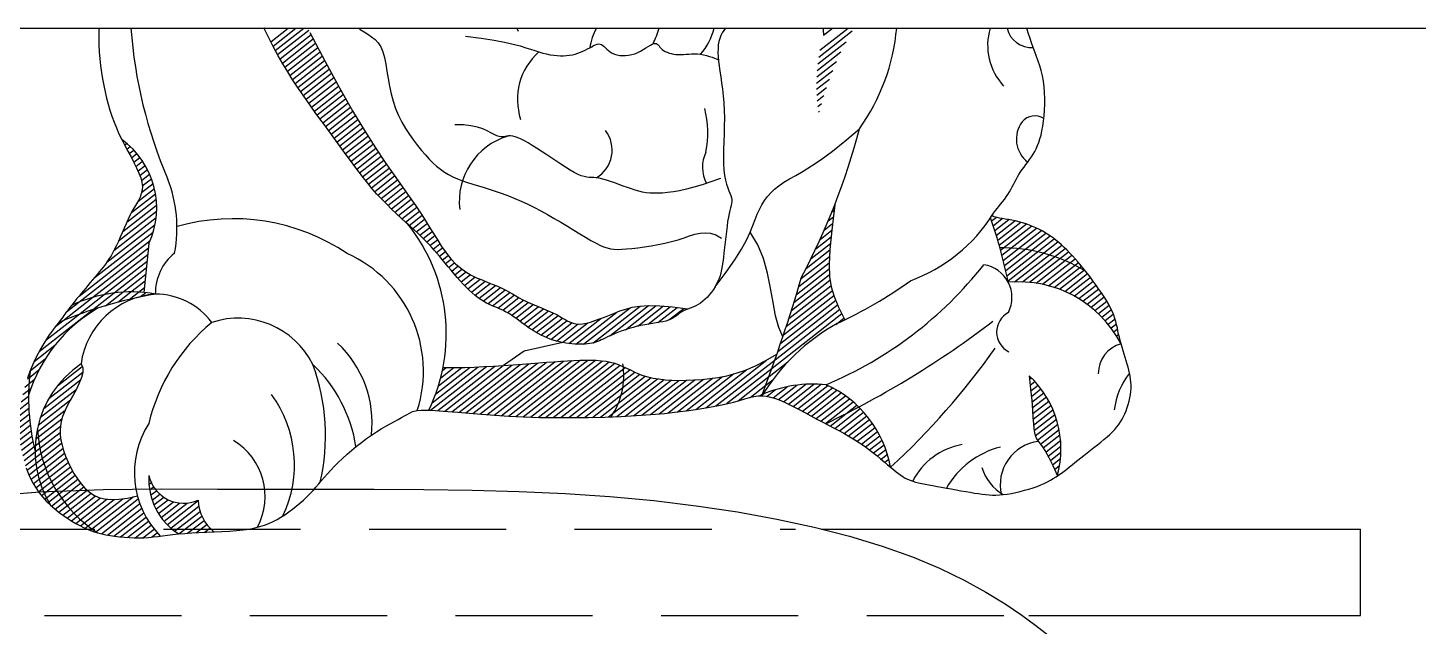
# Model space of a CAD drawing. Extents: x 946 to 4571, y 759 to 3360.
# Drawn here: x 1891.1 to 2213.2, y 1828.7 to 1967.3 of the extents above; entities that cross this region are included whole.
import ezdxf

# ---------------------------------------------------------------- set-up
doc = ezdxf.new("R2010")
doc.units = 0
doc.header["$LTSCALE"] = 2.5
doc.header["$MEASUREMENT"] = 0
doc.linetypes.add('DASHED', pattern=[19.05, 12.7, -6.35])
doc.layers.get('0').update_dxf_attribs({"linetype": 'CONTINUOUS'})
for name, color, linetype in [('3', 3, 'CONTINUOUS'), ('4', 4, 'CONTINUOUS'), ('7', 7, 'CONTINUOUS'), ('BH', 3, 'CONTINUOUS')]:
    doc.layers.add(name, color=color, linetype=linetype)
pattern_1 = [(38, (-90.2546, -34.8347), (-0.6826454, 0.8737463), [])]

# ---------------------------------------------------------------- blocks, each defined once
blk = doc.blocks.new('010')
at = {"layer": 'BH'}
h = blk.add_hatch(dxfattribs=at)
h.set_pattern_fill('ANSI31', color=256, scale=8.8704, angle=-7, style=0)
h.set_pattern_definition(pattern_1)
h.paths.add_polyline_path([(-280.68, 66.14, 0.359439), (-286.95, 90.2), (-286.26, 88.85), (-285.53, 87.5), (-284.81, 86.18), (-284.13, 84.88), (-283.5, 83.63), (-282.96, 82.44), (-282.54, 81.32), (-282.28, 80.29), (-282.18, 79.35), (-282.23, 78.48), (-282.42, 77.67), (-282.72, 76.89), (-283.1, 76.12), (-283.54, 75.35), (-284.02, 74.54), (-284.51, 73.67), (-285, 72.74), (-285.48, 71.74), (-285.94, 70.72), (-286.4, 69.67), (-286.86, 68.62), (-287.3, 67.6), (-287.74, 66.61), (-288.17, 65.68), (-288.6, 64.83), (-289.02, 64.04), (-289.44, 63.31), (-289.87, 62.63), (-290.3, 61.98), (-290.74, 61.36), (-291.2, 60.75), (-291.67, 60.15), (-292.16, 59.54), (-292.67, 58.93), (-293.19, 58.31), (-293.71, 57.69), (-294.24, 57.06), (-294.78, 56.44), (-295.3, 55.82), (-295.83, 55.19), (-296.34, 54.58), (-296.84, 53.97), (-297.33, 53.38), (-297.79, 52.81), (-298.22, 52.26), (-298.62, 51.75, -0.138248), (-281.8, 54.76)])
h = blk.add_hatch(dxfattribs=at)
h.set_pattern_fill('ANSI31', color=256, scale=8.8704, angle=-7, style=0)
h.set_pattern_definition(pattern_1)
h.paths.add_polyline_path([(-138.55, 31.18, -0.000914), (-138.45, 31.23, -0.127417), (-121.21, 47.59, 0.004537), (-119.45, 48.44), (-120.9, 51.42), (-121.96, 53.89), (-122.66, 56.13), (-123.04, 58.48), (-123.11, 61.24), (-122.9, 64.73), (-122.45, 69.25), (-121.78, 75.12, -0.029228), (-129.49, 58.3, -0.01935)])
h = blk.add_hatch(dxfattribs=at)
h.set_pattern_fill('ANSI31', color=256, scale=8.8704, angle=-7, style=0)
h.set_pattern_definition(pattern_1)
h.paths.add_polyline_path([(-75.95, 70.1), (-76.71, 70.41), (-77.49, 70.69), (-78.29, 70.94), (-79.12, 71.16), (-79.95, 71.35), (-80.77, 71.52), (-81.56, 71.67), (-82.31, 71.8), (-83, 71.91), (-83.62, 72.02), (-84.14, 72.12), (-84.55, 72.21), (-84.86, 72.31), (-85.17, 72.48), (-85.22, 72.81, -0.00578), (-85.7, 72.07, -0.01573), (-83.52, 65.11, -0.142171), (-63.69, 59.7), (-64.03, 60.13), (-64.71, 60.96), (-65.39, 61.77), (-66.06, 62.54), (-66.73, 63.28), (-67.38, 63.97), (-68.02, 64.63), (-68.65, 65.24), (-69.27, 65.81), (-69.9, 66.35), (-70.52, 66.85), (-71.15, 67.33), (-71.78, 67.79), (-72.44, 68.22), (-73.1, 68.64), (-73.78, 69.04), (-74.49, 69.42), (-75.21, 69.77)])
h.paths.add_polyline_path([(-83.52, 65.11, -0.017688), (-81.59, 57.14, -0.304851), (-55.46, 42.87), (-55.67, 43.65), (-55.86, 44.41), (-56.03, 45.15), (-56.18, 45.88), (-56.33, 46.59), (-56.49, 47.31), (-56.67, 48.04), (-56.89, 48.78), (-57.16, 49.54), (-57.49, 50.34), (-57.88, 51.16), (-58.34, 52.02), (-58.86, 52.91), (-59.42, 53.81), (-60.02, 54.73), (-60.66, 55.65), (-61.31, 56.57), (-61.98, 57.48), (-62.66, 58.38), (-63.34, 59.27), (-63.69, 59.7, 0.142171)])
h = blk.add_hatch(dxfattribs=at)
h.set_pattern_fill('ANSI31', color=256, scale=8.8704, angle=-7, style=0)
h.set_pattern_definition(pattern_1)
h.paths.add_polyline_path([(-283.62, 53.54, -0.061131), (-279.17, 54.39, 0.159793), (-298.62, 51.75), (-298.99, 51.28), (-299.32, 50.85), (-299.61, 50.46), (-299.87, 50.12), (-300.11, 49.78), (-300.36, 49.45), (-300.62, 49.1), (-300.9, 48.72), (-301.23, 48.28), (-301.62, 47.78, -0.048636)])
h.paths.add_polyline_path([(-292.39, 51.22, 0.025303), (-301.62, 47.78), (-302.07, 47.2), (-302.58, 46.53), (-303.14, 45.78), (-303.74, 44.94), (-304.37, 44), (-305.02, 42.97), (-305.68, 41.85), (-306.34, 40.63), (-306.99, 39.32), (-307.61, 37.92), (-308.21, 36.46, 0.026563), (-308.55, 31, -0.189042)])
h = blk.add_hatch(dxfattribs=at)
h.set_pattern_fill('ANSI31', color=256, scale=8.8704, angle=-7, style=0)
h.set_pattern_definition(pattern_1)
h.paths.add_polyline_path([(-178.85, 25.84), (-175.07, 25.93), (-173.62, 25.99, 0.1851), (-170.79, 37.62), (-170.91, 37.68), (-171.81, 38.06), (-172.74, 38.39), (-173.72, 38.65), (-174.77, 38.85), (-175.87, 38.99), (-177.03, 39.09), (-178.25, 39.13), (-179.53, 39.14), (-180.87, 39.11), (-182.27, 39.05), (-183.73, 38.97), (-185.26, 38.86), (-186.86, 38.74), (-188.55, 38.61), (-190.33, 38.46), (-192.22, 38.31), (-194.21, 38.16), (-196.31, 38.01), (-198.53, 37.87), (-200.82, 37.74), (-203.11, 37.62), (-205.34, 37.52), (-207.46, 37.45), (-209.41, 37.4), (-211.12, 37.38), (-212.54, 37.39, -0.064331), (-215.84, 27.54), (-215.15, 27.52), (-213.44, 27.41), (-211.41, 27.24), (-209.09, 27.04), (-206.49, 26.81), (-203.63, 26.57), (-200.56, 26.35), (-197.27, 26.14), (-193.81, 25.98), (-190.18, 25.86), (-186.45, 25.8), (-182.66, 25.8)])
h.paths.add_polyline_path([(-161.07, 34.59), (-162.51, 34.75), (-163.86, 34.97), (-165.1, 35.25), (-166.23, 35.59), (-167.26, 35.98), (-168.23, 36.4), (-169.14, 36.84), (-170.03, 37.27), (-170.79, 37.62, -0.1851), (-173.62, 25.99), (-171.37, 26.08), (-167.81, 26.27), (-164.42, 26.51), (-161.25, 26.79), (-158.3, 27.11), (-155.57, 27.46), (-153.07, 27.84), (-150.8, 28.23), (-148.74, 28.63), (-146.9, 29.03), (-145.28, 29.42), (-143.88, 29.8), (-142.65, 30.15), (-141.56, 30.44), (-140.56, 30.67), (-139.61, 30.82), (-138.68, 30.86, 0.006958), (-135.17, 40.53), (-137.72, 39.01), (-140.14, 37.78), (-142.45, 36.81), (-144.65, 36.07), (-146.76, 35.52), (-148.78, 35.12), (-150.73, 34.84), (-152.62, 34.66), (-154.45, 34.53), (-156.21, 34.46), (-157.91, 34.44), (-159.53, 34.49)])
h = blk.add_hatch(dxfattribs=at)
h.set_pattern_fill('ANSI31', color=256, scale=8.8704, angle=-7, style=0)
h.set_pattern_definition(pattern_1)
h.paths.add_polyline_path([(-310.58, 21.05), (-310.4, 19.61), (-310.16, 18.21), (-309.85, 16.84), (-309.49, 15.51), (-309.07, 14.21), (-308.6, 12.96), (-308.06, 11.74), (-307.46, 10.57), (-306.79, 9.45), (-306.05, 8.38), (-305.25, 7.37), (-304.38, 6.4), (-303.45, 5.5, -0.137992), (-307.04, 18.12, -0.09003), (-308.21, 36.46), (-308.76, 34.94), (-309.27, 33.38), (-309.71, 31.8), (-310.08, 30.21), (-310.38, 28.62), (-310.58, 27.06), (-310.7, 25.52), (-310.74, 24), (-310.7, 22.51)])
h = blk.add_hatch(dxfattribs=at)
h.set_pattern_fill('ANSI31', color=256, scale=8.8704, angle=-7, style=0)
h.set_pattern_definition(pattern_1)
h.paths.add_polyline_path([(-291.59, -1.12), (-290.64, -1.32), (-289.64, -1.5), (-288.58, -1.66), (-287.48, -1.8), (-286.35, -1.91), (-285.2, -1.99), (-284.06, -2.03), (-282.92, -2.04), (-281.81, -2.01), (-280.73, -1.94), (-279.66, -1.84), (-278.58, -1.71), (-278.03, -1.64, -0.129477), (-283.32, 7.71), (-285.64, 7.18), (-287.65, 6.89), (-289.4, 6.83), (-290.93, 6.98), (-292.26, 7.33), (-293.44, 7.87), (-294.5, 8.59), (-295.47, 9.47), (-296.38, 10.49), (-297.24, 11.64), (-298.03, 12.88), (-298.75, 14.18), (-299.4, 15.52), (-299.96, 16.86), (-300.42, 18.17), (-300.79, 19.43), (-301.06, 20.61), (-301.21, 21.73), (-301.25, 22.81), (-301.17, 23.87), (-300.98, 24.94), (-300.66, 26.03), (-300.22, 27.17), (-299.65, 28.39), (-298.95, 29.68), (-298.2, 31.03), (-297.46, 32.41), (-296.79, 33.76), (-296.28, 35.06), (-296, 36.26), (-296, 37.34), (-296.38, 38.25, 0.193328), (-306.49, 23.29, 0.243306), (-292.48, -0.89)])
h.paths.add_polyline_path([(-300.48, 3.13), (-299.48, 2.46), (-298.51, 1.85), (-297.57, 1.3), (-296.67, 0.81), (-295.82, 0.38), (-294.99, 0), (-294.16, -0.33), (-293.33, -0.63), (-292.48, -0.89, -0.243306), (-306.49, 23.29, 0.193328), (-303.45, 5.5), (-302.48, 4.65), (-301.48, 3.86)], flags=17)
h = blk.add_hatch(dxfattribs=at)
h.set_pattern_fill('ANSI31', color=256, scale=8.8704, angle=-7, style=0)
h.set_pattern_definition(pattern_1)
h.paths.add_polyline_path([(-76.75, 35.52), (-76.29, 31.23), (-76, 27.62), (-75.88, 25.82), (-75.77, 24.36), (-75.66, 23.18), (-75.52, 22.26), (-75.32, 21.52), (-75.05, 20.93), (-74.79, 20.53), (-72.84, 17.89), (-71.28, 14.75), (-70.22, 12.34, 0.277859)])
h = blk.add_hatch(dxfattribs=at)
h.set_pattern_fill('ANSI31', color=256, scale=8.8704, angle=-7, style=0)
h.set_pattern_definition(pattern_1)
h.paths.add_polyline_path([(-125.91, 25.47), (-124.54, 24.74), (-123.88, 24.4, 0.009524), (-116.23, 28.26, 0.088284), (-123.78, 33.43, 0.12277), (-138.45, 31.23, 0.002256), (-138.68, 30.86), (-137.71, 30.79), (-136.67, 30.58), (-135.52, 30.23), (-134.28, 29.74), (-132.96, 29.16), (-131.58, 28.49), (-130.17, 27.76), (-128.74, 27), (-127.31, 26.23)])
h.paths.add_polyline_path([(-117.17, 20.7), (-116.07, 20), (-115.01, 19.27), (-113.98, 18.52), (-113, 17.76), (-112.06, 17.01), (-111.17, 16.28), (-110.34, 15.58), (-109.57, 14.91), (-108.85, 14.3, 0.15465), (-116.23, 28.26, -0.009524), (-123.88, 24.4), (-123.22, 24.05), (-121.93, 23.37), (-120.68, 22.71), (-119.47, 22.05), (-118.3, 21.38)])
h = blk.add_hatch(dxfattribs=at)
h.set_pattern_fill('ANSI31', color=256, scale=8.8704, angle=-7, style=0)
h.set_pattern_definition(pattern_1)
h.paths.add_polyline_path([(-273.77, -1.13), (-272.32, -1.01), (-270.75, -0.91), (-269.07, -0.83), (-267.32, -0.76), (-265.54, -0.68, -0.221741), (-269.25, 6.68, -0.474761), (-280.67, 12.43, 0.275653)])
at = {"layer": '3'}
for points in [[(-195.41, 116), (-195.15, 115.33)], [(-207.29, 114.16), (-203.69, 113.68), (-200.72, 113.2), (-198.28, 112.74), (-196.3, 112.3), (-194.7, 111.88), (-193.38, 111.48), (-192.27, 111.12), (-191.27, 110.79), (-190.33, 110.49), (-189.42, 110.24), (-188.55, 110.03), (-187.71, 109.86), (-186.89, 109.73), (-186.11, 109.64), (-185.35, 109.6), (-184.61, 109.6), (-183.9, 109.64), (-183.21, 109.73), (-182.54, 109.85), (-181.9, 110.01), (-181.28, 110.19), (-180.68, 110.41), (-180.11, 110.64), (-179.57, 110.9), (-179.05, 111.18), (-178.56, 111.45), (-178.09, 111.71), (-177.65, 111.95), (-177.23, 112.14), (-176.84, 112.28), (-176.48, 112.35), (-176.14, 112.33), (-175.82, 112.21), (-175.52, 112.02), (-175.23, 111.76), (-174.92, 111.46), (-174.59, 111.13), (-174.23, 110.81), (-173.83, 110.49), (-173.36, 110.21), (-172.83, 109.99), (-172.25, 109.81), (-171.61, 109.7), (-170.94, 109.65), (-170.25, 109.66), (-169.54, 109.73), (-168.83, 109.88), (-168.13, 110.09), (-167.44, 110.37), (-166.78, 110.7), (-166.15, 111.05), (-165.56, 111.41), (-165.01, 111.75), (-164.51, 112.05), (-164.07, 112.28), (-163.69, 112.43), (-163.38, 112.47), (-163.12, 112.42), (-162.9, 112.3), (-162.7, 112.11), (-162.5, 111.88), (-162.3, 111.62), (-162.06, 111.35), (-161.79, 111.08), (-161.46, 110.84), (-161.08, 110.61), (-160.65, 110.41), (-160.18, 110.24), (-159.68, 110.1), (-159.14, 109.99), (-158.59, 109.92), (-158.01, 109.88), (-157.43, 109.88), (-156.83, 109.91), (-156.21, 109.96), (-155.58, 110), (-154.94, 110.04), (-154.28, 110.05), (-153.6, 110.03), (-152.9, 109.96), (-152.18, 109.83), (-151.48, 109.66), (-150.8, 109.46), (-150.19, 109.26), (-149.67, 109.07), (-149.26, 108.91), (-149, 108.8), (-148.9, 108.76)], [(-148.29, 81.19), (-150.48, 80.38), (-152.52, 79.7), (-154.4, 79.14), (-156.13, 78.7), (-157.72, 78.35), (-159.18, 78.1), (-160.5, 77.92), (-161.69, 77.81), (-162.77, 77.75), (-163.75, 77.75), (-164.65, 77.8), (-165.51, 77.9), (-166.33, 78.05), (-167.15, 78.24), (-167.99, 78.48), (-168.86, 78.76), (-169.8, 79.09), (-170.78, 79.44), (-171.77, 79.8), (-172.77, 80.16), (-173.75, 80.5), (-174.68, 80.8), (-175.55, 81.05), (-176.33, 81.23), (-177.01, 81.34), (-177.62, 81.4), (-178.17, 81.42), (-178.71, 81.45), (-179.25, 81.51), (-179.84, 81.62), (-180.5, 81.82), (-181.25, 82.13), (-182.12, 82.58), (-183.1, 83.14), (-184.16, 83.79), (-185.28, 84.5), (-186.43, 85.26), (-187.59, 86.04), (-188.73, 86.81), (-189.83, 87.55), (-190.88, 88.23), (-191.86, 88.86), (-192.78, 89.41), (-193.63, 89.9), (-194.42, 90.31), (-195.14, 90.63), (-195.79, 90.87), (-196.36, 91.01), (-196.88, 91.06), (-197.33, 91.04), (-197.76, 90.98), (-198.17, 90.91), (-198.59, 90.86), (-199.03, 90.85), (-199.51, 90.92), (-200.05, 91.09), (-200.68, 91.39), (-201.42, 91.78), (-202.29, 92.22), (-203.34, 92.66), (-204.58, 93.07), (-206.06, 93.39), (-207.79, 93.59), (-209.81, 93.62)]]:
    blk.add_lwpolyline(points, dxfattribs=at)
blk.add_lwpolyline([(-151.63, 87.3, 0.112317), (-151.92, 97.42, 0.112317)], format="xyb", dxfattribs=at)
for centre, radius, start, end in [((-166.66, 109.84), 12, 149.1392, 172.3), ((-185.87, 122.89), 24.38, 334.3919, 343.5818), ((-164.2, 119.74), 14.95, 319.1161, 345.5075), ((-72.43, 112.07), 13.95, 163.6588, 222.7988), ((-76.21, 117.34), 5.83, 193.3267, 274.0135), ((-73.08, 90.3), 6.64, 142.9433, 233.0838), ((-75.45, 91.91), 3.78, 56.6976, 140.9375), ((-180.81, 87.76), 7.46, 300.6039, 37.3915), ((-144.3, 83.8), 8.13, 154.5187, 207.5867), ((-261.18, 24.46), 47.41, 56.0654, 105.8798), ((-159.41, 118.2), 91.95, 292.7989, 321.6927), ((-88.39, 53.64), 7.65, 333.0399, 81.4454), ((-79.16, 45.64), 5.13, 118.0536, 243.4922), ((-221.37, 227.07), 224.9, 295.6886, 307.2829), ((-254.37, 24.56), 25.41, 353.6492, 46.7641), ((-53.64, 36), 7.11, 104.8127, 180.2787), ((-226.14, 141.65), 173.13, 312.6452, 324.8037), ((-265.27, 14.07), 32.96, 8.7301, 46.7427), ((-40.84, 25.84), 16.29, 141.0132, 173.7766), ((-274.5, 14.9), 27.56, 334.52, 36.1189), ((-268.84, 7.57), 15.11, 331.7075, 58.989), ((-89.58, 3.92), 15.87, 99.869, 153.1472), ((-73.4, 10.28), 10.06, 96.8743, 193.3811), ((-78.43, -0.59), 20.2, 104.2592, 150.0906), ((-77.26, 17.39), 10.89, 196.7722, 239.7132), ((-259.5, 6.97), 9.75, 181.7196, 231.7298)]:
    blk.add_arc(centre, radius, start, end, dxfattribs=at)
at = {"layer": '4'}
blk.add_lwpolyline([(-149.5, 56.13), (-146.95, 59.46), (-144.95, 62.34), (-143.41, 64.8), (-142.25, 66.92), (-141.39, 68.73), (-140.74, 70.3), (-140.22, 71.67), (-139.75, 72.9), (-139.25, 74.04), (-138.7, 75.1), (-138.08, 76.08), (-137.39, 77.01), (-136.61, 77.89), (-135.72, 78.72), (-134.71, 79.52), (-133.57, 80.3), (-132.27, 81.07), (-130.8, 81.91), (-129.1, 82.89), (-127.15, 84.09), (-124.91, 85.6), (-122.34, 87.48), (-119.42, 89.83), (-116.09, 92.72)], dxfattribs=at)
for centre, radius, start, end in [((-154.51, 120.23), 47.26, 324.3967, 354.8675), ((-180.62, 99.48), 14.68, 131.3811, 198.3463), ((-192.94, 75.85), 15.84, 106.9168, 186.8314), ((-117.3, 93.23), 38.03, 290.0434, 327.7241), ((-246.96, 36.54), 29.88, 342.3007, 65.8142), ((-166.82, 145.01), 107.56, 295.0855, 305.5573)]:
    blk.add_arc(centre, radius, start, end, dxfattribs=at)
at = {"layer": '7'}
for p, q in [((-252.91, 113.77), (-254.04, 116.08)), ((-147.07, 116), (-147.47, 115.49)), ((-251.8, 111.63), (-252.91, 113.77)), ((-243.37, 115.03), (-239.87, 108.31)), ((-148.62, 112.92), (-148.76, 112.14)), ((-148.43, 113.64), (-148.62, 112.92)), ((-148.17, 114.3), (-148.43, 113.64)), ((-147.85, 114.92), (-148.17, 114.3)), ((-147.47, 115.49), (-147.85, 114.92)), ((-250.7, 109.61), (-251.8, 111.63)), ((-249.61, 107.72), (-250.7, 109.61)), ((-148.83, 111.31), (-148.85, 110.4)), ((-148.85, 110.4), (-148.82, 109.43)), ((-148.76, 112.14), (-148.83, 111.31)), ((-248.52, 105.92), (-249.61, 107.72)), ((-239.87, 108.31), (-236.54, 102.2)), ((-148.82, 109.43), (-148.73, 108.37)), ((-148.73, 108.37), (-148.59, 107.24)), ((-148.59, 107.24), (-148.41, 106.02)), ((-247.44, 104.22), (-248.52, 105.92)), ((-246.37, 102.58), (-247.44, 104.22)), ((-148.41, 106.02), (-148.21, 104.71)), ((-148.21, 104.71), (-148.01, 103.33)), ((-148.01, 103.33), (-147.81, 101.86)), ((-245.3, 101.01), (-246.37, 102.58)), ((-244.23, 99.48), (-245.3, 101.01)), ((-236.54, 102.2), (-233.49, 96.86)), ((-147.81, 101.86), (-147.63, 100.32)), ((-147.63, 100.32), (-147.48, 98.69)), ((-243.17, 97.97), (-244.23, 99.48)), ((-242.12, 96.5), (-243.17, 97.97)), ((-233.49, 96.86), (-230.72, 92.27)), ((-147.48, 98.69), (-147.39, 96.97)), ((-147.39, 96.97), (-147.36, 95.18)), ((-241.07, 95.04), (-242.12, 96.5)), ((-240.02, 93.61), (-241.07, 95.04)), ((-238.99, 92.19), (-240.02, 93.61)), ((-147.36, 95.18), (-147.37, 93.34)), ((-237.96, 90.8), (-238.99, 92.19)), ((-236.95, 89.41), (-237.96, 90.8)), ((-230.72, 92.27), (-228.2, 88.31)), ((-147.42, 91.49), (-147.47, 89.66)), ((-147.37, 93.34), (-147.42, 91.49)), ((-235.95, 88.04), (-236.95, 89.41)), ((-234.95, 86.67), (-235.95, 88.04)), ((-228.2, 88.31), (-225.93, 84.9)), ((-147.53, 87.87), (-147.55, 86.17)), ((-147.47, 89.66), (-147.53, 87.87)), ((-233.97, 85.32), (-234.95, 86.67)), ((-232.98, 83.98), (-233.97, 85.32)), ((-231.99, 82.65), (-232.98, 83.98)), ((-225.93, 84.9), (-223.87, 81.94)), ((-147.55, 86.17), (-147.54, 84.59)), ((-147.54, 84.59), (-147.46, 83.16)), ((-230.99, 81.35), (-231.99, 82.65)), ((-229.96, 80.07), (-230.99, 81.35)), ((-223.87, 81.94), (-222.01, 79.35)), ((-147.46, 83.16), (-147.31, 81.9)), ((-147.31, 81.9), (-147.1, 80.81)), ((-147.1, 80.81), (-146.86, 79.87)), ((-228.91, 78.81), (-229.96, 80.07)), ((-227.83, 77.58), (-228.91, 78.81)), ((-226.72, 76.38), (-227.83, 77.58)), ((-222.01, 79.35), (-220.34, 77.01)), ((-146.86, 79.87), (-146.59, 79.06)), ((-146.59, 79.06), (-146.33, 78.36)), ((-146.33, 78.36), (-146.08, 77.75)), ((-146.08, 77.75), (-145.88, 77.22)), ((-225.58, 75.21), (-226.72, 76.38)), ((-224.44, 74.09), (-225.58, 75.21)), ((-223.31, 73.01), (-224.44, 74.09)), ((-220.34, 77.01), (-218.82, 74.85)), ((-218.82, 74.85), (-217.45, 72.77)), ((-145.93, 74.42), (-146.09, 73.81)), ((-145.8, 74.95), (-145.93, 74.42)), ((-145.88, 77.22), (-145.73, 76.74)), ((-145.7, 75.43), (-145.8, 74.95)), ((-145.73, 76.74), (-145.66, 76.29)), ((-145.65, 75.87), (-145.7, 75.43)), ((-145.66, 76.29), (-145.65, 75.87)), ((-222.2, 71.99), (-223.31, 73.01)), ((-221.15, 71.02), (-222.2, 71.99)), ((-220.15, 70.11), (-221.15, 71.02)), ((-217.45, 72.77), (-216.19, 70.78)), ((-146.6, 71.25), (-146.75, 70.13)), ((-146.43, 72.24), (-146.6, 71.25)), ((-146.26, 73.09), (-146.43, 72.24)), ((-146.09, 73.81), (-146.26, 73.09)), ((-219.23, 69.28), (-220.15, 70.11)), ((-218.4, 68.51), (-219.23, 69.28)), ((-217.66, 67.81), (-218.4, 68.51)), ((-216.97, 67.14), (-217.66, 67.81)), ((-216.19, 70.78), (-215.02, 68.89)), ((-215.02, 68.89), (-213.91, 67.12)), ((-147.05, 67.69), (-147.19, 66.42)), ((-146.9, 68.94), (-147.05, 67.69)), ((-146.75, 70.13), (-146.9, 68.94)), ((-216.34, 66.5), (-216.97, 67.14)), ((-215.73, 65.87), (-216.34, 66.5)), ((-215.15, 65.24), (-215.73, 65.87)), ((-214.57, 64.59), (-215.15, 65.24)), ((-213.97, 63.9), (-214.57, 64.59)), ((-213.91, 67.12), (-212.85, 65.47)), ((-212.85, 65.47), (-211.79, 63.97)), ((-147.32, 65.17), (-147.45, 63.96)), ((-147.19, 66.42), (-147.32, 65.17)), ((-213.35, 63.17), (-213.97, 63.9)), ((-212.71, 62.39), (-213.35, 63.17)), ((-212.04, 61.58), (-212.71, 62.39)), ((-211.36, 60.75), (-212.04, 61.58)), ((-211.79, 63.97), (-210.72, 62.61)), ((-210.72, 62.61), (-209.61, 61.43)), ((-209.61, 61.43), (-208.44, 60.41)), ((-147.72, 61.84), (-147.85, 60.93)), ((-147.58, 62.85), (-147.72, 61.84)), ((-147.45, 63.96), (-147.58, 62.85)), ((-210.67, 59.92), (-211.36, 60.75)), ((-209.97, 59.09), (-210.67, 59.92)), ((-209.26, 58.27), (-209.97, 59.09)), ((-208.55, 57.47), (-209.26, 58.27)), ((-208.44, 60.41), (-207.23, 59.56)), ((-207.23, 59.56), (-205.98, 58.83)), ((-205.98, 58.83), (-204.74, 58.21)), ((-204.74, 58.21), (-203.5, 57.68)), ((-148.58, 58.01), (-148.84, 57.38)), ((-148.36, 58.67), (-148.58, 58.01)), ((-148.17, 59.36), (-148.36, 58.67)), ((-148, 60.11), (-148.17, 59.36)), ((-147.85, 60.93), (-148, 60.11)), ((-207.84, 56.71), (-208.55, 57.47)), ((-207.14, 55.99), (-207.84, 56.71)), ((-206.44, 55.3), (-207.14, 55.99)), ((-205.75, 54.67), (-206.44, 55.3)), ((-203.5, 57.68), (-202.29, 57.2)), ((-202.29, 57.2), (-201.14, 56.75)), ((-201.14, 56.75), (-200.06, 56.32)), ((-200.06, 56.32), (-199.07, 55.87)), ((-199.07, 55.87), (-198.15, 55.41)), ((-198.15, 55.41), (-197.28, 54.95)), ((-197.28, 54.95), (-196.46, 54.49)), ((-150.32, 54.89), (-150.79, 54.3)), ((-149.89, 55.5), (-150.32, 54.89)), ((-149.5, 56.13), (-149.89, 55.5)), ((-149.15, 56.76), (-149.5, 56.13)), ((-148.84, 57.38), (-149.15, 56.76)), ((-205.06, 54.08), (-205.75, 54.67)), ((-204.39, 53.55), (-205.06, 54.08)), ((-203.72, 53.07), (-204.39, 53.55)), ((-203.07, 52.66), (-203.72, 53.07)), ((-202.43, 52.3), (-203.07, 52.66)), ((-201.8, 52), (-202.43, 52.3)), ((-201.18, 51.73), (-201.8, 52)), ((-200.55, 51.47), (-201.18, 51.73)), ((-196.46, 54.49), (-195.66, 54.02)), ((-195.66, 54.02), (-194.86, 53.57)), ((-194.86, 53.57), (-194.06, 53.12)), ((-194.06, 53.12), (-193.22, 52.69)), ((-193.22, 52.69), (-192.35, 52.28)), ((-192.35, 52.28), (-191.44, 51.89)), ((-191.44, 51.89), (-190.51, 51.51)), ((-168.7, 51.35), (-166.93, 51.63)), ((-166.93, 51.63), (-164.83, 51.77)), ((-164.83, 51.77), (-162.32, 51.73)), ((-162.32, 51.73), (-159.34, 51.48)), ((-153.97, 51.7), (-154.51, 51.46)), ((-153.42, 51.99), (-153.97, 51.7)), ((-152.87, 52.33), (-153.42, 51.99)), ((-152.33, 52.74), (-152.87, 52.33)), ((-151.8, 53.21), (-152.33, 52.74)), ((-151.28, 53.73), (-151.8, 53.21)), ((-150.79, 54.3), (-151.28, 53.73)), ((-199.93, 51.22), (-200.55, 51.47)), ((-199.31, 50.96), (-199.93, 51.22)), ((-198.67, 50.67), (-199.31, 50.96)), ((-198.03, 50.34), (-198.67, 50.67)), ((-197.37, 49.96), (-198.03, 50.34)), ((-196.7, 49.53), (-197.37, 49.96)), ((-196.03, 49.06), (-196.7, 49.53)), ((-195.34, 48.57), (-196.03, 49.06)), ((-194.65, 48.06), (-195.34, 48.57)), ((-190.51, 51.51), (-189.59, 51.14)), ((-189.59, 51.14), (-188.68, 50.77)), ((-188.68, 50.77), (-187.8, 50.4)), ((-187.8, 50.4), (-186.97, 50.03)), ((-186.97, 50.03), (-186.2, 49.65)), ((-186.2, 49.65), (-185.49, 49.26)), ((-185.49, 49.26), (-184.85, 48.87)), ((-184.85, 48.87), (-184.23, 48.5)), ((-184.23, 48.5), (-183.64, 48.16)), ((-177.35, 48.27), (-176.28, 48.65)), ((-176.28, 48.65), (-175.15, 49.08)), ((-175.15, 49.08), (-173.99, 49.54)), ((-173.99, 49.54), (-172.79, 50.02)), ((-172.79, 50.02), (-171.56, 50.51)), ((-171.56, 50.51), (-170.22, 50.96)), ((-170.22, 50.96), (-168.7, 51.35)), ((-160.31, 48.37), (-160.93, 48.18)), ((-159.77, 48.59), (-160.31, 48.37)), ((-159.29, 48.84), (-159.77, 48.59)), ((-159.34, 51.48), (-155.8, 50.97)), ((-158.86, 49.12), (-159.29, 48.84)), ((-158.47, 49.4), (-158.86, 49.12)), ((-158.09, 49.68), (-158.47, 49.4)), ((-157.72, 49.96), (-158.09, 49.68)), ((-157.35, 50.23), (-157.72, 49.96)), ((-156.95, 50.47), (-157.35, 50.23)), ((-156.51, 50.68), (-156.95, 50.47)), ((-156.05, 50.87), (-156.51, 50.68)), ((-155.55, 51.06), (-156.05, 50.87)), ((-155.04, 51.25), (-155.55, 51.06)), ((-154.51, 51.46), (-155.04, 51.25)), ((-193.96, 47.55), (-194.65, 48.06)), ((-193.27, 47.05), (-193.96, 47.55)), ((-192.57, 46.56), (-193.27, 47.05)), ((-191.88, 46.11), (-192.57, 46.56)), ((-191.2, 45.68), (-191.88, 46.11)), ((-190.51, 45.28), (-191.2, 45.68)), ((-189.82, 44.91), (-190.51, 45.28)), ((-183.64, 48.16), (-183.04, 47.88)), ((-183.04, 47.88), (-182.42, 47.66)), ((-182.42, 47.66), (-181.75, 47.52)), ((-181.75, 47.52), (-181.02, 47.48)), ((-181.02, 47.48), (-180.21, 47.54)), ((-180.21, 47.54), (-179.32, 47.7)), ((-179.32, 47.7), (-178.37, 47.95)), ((-178.37, 47.95), (-177.35, 48.27)), ((-172.63, 45.3), (-173.3, 45.01)), ((-171.88, 45.59), (-172.63, 45.3)), ((-171.09, 45.88), (-171.88, 45.59)), ((-170.26, 46.17), (-171.09, 45.88)), ((-169.39, 46.45), (-170.26, 46.17)), ((-168.5, 46.71), (-169.39, 46.45)), ((-167.59, 46.95), (-168.5, 46.71)), ((-166.68, 47.16), (-167.59, 46.95)), ((-165.77, 47.33), (-166.68, 47.16)), ((-164.88, 47.48), (-165.77, 47.33)), ((-164, 47.62), (-164.88, 47.48)), ((-163.16, 47.75), (-164, 47.62)), ((-162.37, 47.88), (-163.16, 47.75)), ((-161.62, 48.02), (-162.37, 47.88)), ((-160.93, 48.18), (-161.62, 48.02)), ((-189.12, 44.57), (-189.82, 44.91)), ((-188.42, 44.26), (-189.12, 44.57)), ((-187.72, 43.98), (-188.42, 44.26)), ((-187, 43.74), (-187.72, 43.98)), ((-186.28, 43.53), (-187, 43.74)), ((-185.54, 43.35), (-186.28, 43.53)), ((-184.81, 43.2), (-185.54, 43.35)), ((-184.09, 43.07), (-184.81, 43.2)), ((-183.37, 42.98), (-184.09, 43.07)), ((-182.67, 42.9), (-183.37, 42.98)), ((-181.99, 42.85), (-182.67, 42.9)), ((-181.34, 42.82), (-181.99, 42.85)), ((-180.72, 42.81), (-181.34, 42.82)), ((-180.13, 42.81), (-180.72, 42.81)), ((-179.57, 42.84), (-180.13, 42.81)), ((-179.04, 42.88), (-179.57, 42.84)), ((-178.53, 42.94), (-179.04, 42.88)), ((-178.05, 43.03), (-178.53, 42.94)), ((-177.59, 43.14), (-178.05, 43.03)), ((-177.14, 43.27), (-177.59, 43.14)), ((-176.72, 43.42), (-177.14, 43.27)), ((-176.3, 43.59), (-176.72, 43.42)), ((-175.87, 43.79), (-176.3, 43.59)), ((-175.44, 44), (-175.87, 43.79)), ((-174.97, 44.23), (-175.44, 44)), ((-174.47, 44.48), (-174.97, 44.23)), ((-173.92, 44.74), (-174.47, 44.48)), ((-173.3, 45.01), (-173.92, 44.74))]:
    blk.add_line(p, q, dxfattribs=at)
for points in [[(-292.2, 116), (-292.23, 115.46), (-292.25, 113.8), (-292.23, 112.16), (-292.15, 110.53), (-292.03, 108.92), (-291.86, 107.33), (-291.66, 105.77), (-291.41, 104.23), (-291.13, 102.72), (-290.82, 101.24), (-290.47, 99.79), (-290.09, 98.38), (-289.68, 96.98), (-289.23, 95.61), (-288.73, 94.25), (-288.19, 92.9), (-287.6, 91.55), (-286.95, 90.2), (-286.26, 88.85), (-285.53, 87.5), (-284.81, 86.18), (-284.13, 84.88), (-283.5, 83.63), (-282.96, 82.44), (-282.54, 81.32), (-282.28, 80.29), (-282.18, 79.35), (-282.23, 78.48), (-282.42, 77.67), (-282.72, 76.89), (-283.1, 76.12), (-283.54, 75.35), (-284.02, 74.54), (-284.51, 73.67), (-285, 72.74), (-285.48, 71.74), (-285.94, 70.72), (-286.4, 69.67), (-286.86, 68.62), (-287.3, 67.6), (-287.74, 66.61), (-288.17, 65.68), (-288.6, 64.83), (-289.02, 64.04), (-289.44, 63.31), (-289.87, 62.63), (-290.3, 61.98), (-290.74, 61.36), (-291.2, 60.75), (-291.67, 60.15), (-292.16, 59.54), (-292.67, 58.93), (-293.19, 58.31), (-293.71, 57.69), (-294.24, 57.06), (-294.78, 56.44), (-295.3, 55.82), (-295.83, 55.19), (-296.34, 54.58), (-296.84, 53.97), (-297.33, 53.38), (-297.79, 52.81), (-298.22, 52.26), (-298.62, 51.75), (-298.99, 51.28), (-299.32, 50.85), (-299.61, 50.46), (-299.87, 50.12), (-300.11, 49.78), (-300.36, 49.45), (-300.62, 49.1), (-300.9, 48.72), (-301.23, 48.28), (-301.62, 47.78), (-302.07, 47.2), (-302.58, 46.53), (-303.14, 45.78), (-303.74, 44.94), (-304.37, 44), (-305.02, 42.97), (-305.68, 41.85), (-306.34, 40.63), (-306.99, 39.32), (-307.61, 37.92), (-308.21, 36.46), (-308.76, 34.94)], [(-309.07, 14.21), (-308.6, 12.96), (-308.06, 11.74), (-307.46, 10.57), (-306.79, 9.45), (-306.05, 8.38), (-305.25, 7.37), (-304.38, 6.4), (-303.45, 5.5), (-302.48, 4.65), (-301.48, 3.86), (-300.48, 3.13), (-299.48, 2.46), (-298.51, 1.85), (-297.57, 1.3), (-296.67, 0.81), (-295.82, 0.38), (-294.99, 0), (-294.16, -0.33), (-293.33, -0.63), (-292.48, -0.89), (-291.59, -1.12), (-290.64, -1.32), (-289.64, -1.5), (-288.58, -1.66), (-287.48, -1.8), (-286.35, -1.91), (-285.2, -1.99), (-284.06, -2.03), (-282.92, -2.04), (-281.81, -2.01), (-280.73, -1.94), (-279.66, -1.84), (-278.58, -1.71), (-277.48, -1.57), (-276.32, -1.42), (-275.09, -1.27), (-273.77, -1.13), (-272.32, -1.01), (-270.75, -0.91), (-269.07, -0.83), (-267.32, -0.76), (-265.54, -0.68), (-263.77, -0.6), (-262.03, -0.5), (-260.37, -0.37), (-258.82, -0.21), (-257.41, 0), (-256.12, 0.26), (-254.95, 0.56), (-253.87, 0.91), (-252.86, 1.3), (-251.9, 1.74), (-250.98, 2.23), (-250.08, 2.76), (-249.18, 3.33), (-248.28, 3.95), (-247.4, 4.6), (-246.53, 5.28), (-245.69, 5.99), (-244.87, 6.71), (-244.09, 7.44), (-243.35, 8.18), (-242.65, 8.93), (-241.98, 9.68), (-241.33, 10.44), (-240.67, 11.21), (-239.99, 12), (-239.28, 12.81), (-238.52, 13.66), (-237.69, 14.53), (-236.79, 15.44), (-235.81, 16.37), (-234.77, 17.31), (-233.69, 18.25), (-232.57, 19.17), (-231.43, 20.07), (-230.27, 20.94), (-229.12, 21.75), (-227.98, 22.5), (-226.86, 23.19), (-225.78, 23.82), (-224.76, 24.4), (-223.8, 24.93), (-222.91, 25.4), (-222.12, 25.83), (-221.42, 26.22), (-220.84, 26.56), (-220.31, 26.86), (-219.78, 27.11), (-219.19, 27.31), (-218.5, 27.45), (-217.63, 27.54), (-216.53, 27.56), (-215.15, 27.52), (-213.44, 27.41), (-211.41, 27.24), (-209.09, 27.04), (-206.49, 26.81), (-203.63, 26.57), (-200.56, 26.35), (-197.27, 26.14), (-193.81, 25.98), (-190.18, 25.86), (-186.45, 25.8), (-182.66, 25.8), (-178.85, 25.84), (-175.07, 25.93), (-171.37, 26.08), (-167.81, 26.27), (-164.42, 26.51), (-161.25, 26.79), (-158.3, 27.11), (-155.57, 27.46), (-153.07, 27.84), (-150.8, 28.23), (-148.74, 28.63), (-146.9, 29.03), (-145.28, 29.42), (-143.88, 29.8), (-142.65, 30.15), (-141.56, 30.44), (-140.56, 30.67), (-139.61, 30.82), (-138.68, 30.86), (-137.71, 30.79), (-136.67, 30.58), (-135.52, 30.23), (-134.28, 29.74), (-132.96, 29.16), (-131.58, 28.49), (-130.17, 27.76), (-128.74, 27), (-127.31, 26.23), (-125.91, 25.47), (-124.54, 24.74), (-123.22, 24.05), (-121.93, 23.37), (-120.68, 22.71), (-119.47, 22.05), (-118.3, 21.38), (-117.17, 20.7), (-116.07, 20), (-115.01, 19.27), (-113.98, 18.52), (-113, 17.76), (-112.06, 17.01), (-111.17, 16.28), (-110.34, 15.58), (-109.57, 14.91), (-108.85, 14.3), (-108.2, 13.76), (-107.6, 13.27), (-107.04, 12.83), (-106.5, 12.45), (-105.98, 12.11), (-105.46, 11.81), (-104.92, 11.54), (-104.35, 11.3), (-103.74, 11.09), (-103.09, 10.89), (-102.39, 10.71), (-101.64, 10.54), (-100.84, 10.38), (-99.98, 10.21), (-99.06, 10.05), (-98.08, 9.87), (-97.03, 9.68), (-95.94, 9.48), (-94.82, 9.28), (-93.69, 9.08), (-92.56, 8.88), (-91.46, 8.69), (-90.4, 8.51), (-89.41, 8.34), (-88.49, 8.2), (-87.62, 8.08), (-86.81, 7.98), (-86.01, 7.91), (-85.23, 7.87), (-84.44, 7.87), (-83.61, 7.91), (-82.75, 7.99), (-81.82, 8.11), (-80.85, 8.27), (-79.85, 8.47), (-78.83, 8.71), (-77.82, 8.97), (-76.82, 9.26), (-75.86, 9.57), (-74.94, 9.89), (-74.09, 10.23), (-73.29, 10.58), (-72.54, 10.95), (-71.84, 11.33), (-71.17, 11.72), (-70.53, 12.12), (-69.9, 12.55), (-69.29, 12.98), (-68.68, 13.43), (-68.07, 13.9), (-67.45, 14.38), (-66.82, 14.88), (-66.17, 15.39), (-65.5, 15.92), (-64.81, 16.47), (-64.08, 17.05), (-63.32, 17.63), (-62.54, 18.24), (-61.75, 18.85), (-60.96, 19.47), (-60.18, 20.1), (-59.43, 20.72), (-58.72, 21.33), (-58.06, 21.93), (-57.46, 22.52), (-56.92, 23.09), (-56.43, 23.67), (-56, 24.24), (-55.6, 24.83), (-55.24, 25.44), (-54.91, 26.06), (-54.6, 26.72), (-54.32, 27.41), (-54.06, 28.13), (-53.83, 28.87), (-53.62, 29.62), (-53.45, 30.38), (-53.31, 31.14), (-53.22, 31.89), (-53.16, 32.63), (-53.15, 33.34), (-53.19, 34.04), (-53.26, 34.72), (-53.36, 35.41), (-53.5, 36.09), (-53.67, 36.78), (-53.86, 37.48), (-54.06, 38.21), (-54.29, 38.96), (-54.52, 39.72), (-54.76, 40.51), (-55, 41.29), (-55.24, 42.09), (-55.46, 42.87), (-55.67, 43.65), (-55.86, 44.41), (-56.03, 45.15), (-56.18, 45.88), (-56.33, 46.59), (-56.49, 47.31), (-56.67, 48.04), (-56.89, 48.78), (-57.16, 49.54), (-57.49, 50.34), (-57.88, 51.16), (-58.34, 52.02), (-58.86, 52.91), (-59.42, 53.81), (-60.02, 54.73), (-60.66, 55.65), (-61.31, 56.57), (-61.98, 57.48), (-62.66, 58.38), (-63.34, 59.27), (-64.03, 60.13), (-64.71, 60.96), (-65.39, 61.77), (-66.06, 62.54), (-66.73, 63.28), (-67.38, 63.97), (-68.02, 64.63), (-68.65, 65.24), (-69.27, 65.81), (-69.9, 66.35), (-70.52, 66.85), (-71.15, 67.33), (-71.78, 67.79), (-72.44, 68.22), (-73.1, 68.64), (-73.78, 69.04), (-74.49, 69.42), (-75.21, 69.77), (-75.95, 70.1), (-76.71, 70.41), (-77.49, 70.69), (-78.29, 70.94), (-79.12, 71.16), (-79.95, 71.35), (-80.77, 71.52), (-81.56, 71.67), (-82.31, 71.8), (-83, 71.91), (-83.62, 72.02), (-84.14, 72.12), (-84.55, 72.21), (-84.86, 72.31), (-85.07, 72.42), (-85.18, 72.56), (-85.21, 72.72), (-85.15, 72.92), (-85.01, 73.17), (-84.79, 73.47), (-84.5, 73.84), (-84.16, 74.26), (-83.78, 74.72), (-83.36, 75.23), (-82.94, 75.77), (-82.5, 76.33), (-82.08, 76.9), (-81.69, 77.49), (-81.33, 78.08), (-80.99, 78.66), (-80.68, 79.25), (-80.38, 79.83), (-80.09, 80.41), (-79.78, 80.99), (-79.46, 81.56), (-79.12, 82.13), (-78.75, 82.7), (-78.35, 83.27), (-77.93, 83.84), (-77.5, 84.41), (-77.07, 84.99), (-76.65, 85.58), (-76.23, 86.18), (-75.84, 86.79), (-75.47, 87.43), (-75.12, 88.09), (-74.8, 88.79), (-74.51, 89.55), (-74.25, 90.36), (-74.01, 91.25), (-73.79, 92.22), (-73.6, 93.28), (-73.44, 94.45), (-73.3, 95.7), (-73.21, 97.01), (-73.15, 98.36), (-73.14, 99.74), (-73.18, 101.1), (-73.28, 102.45), (-73.44, 103.75), (-73.67, 104.98), (-73.95, 106.16), (-74.28, 107.29), (-74.64, 108.38), (-75.02, 109.44), (-75.41, 110.49), (-75.81, 111.53), (-76.19, 112.57), (-76.55, 113.61), (-76.88, 114.67), (-77.2, 115.72), (-77.28, 116)], [(-232.05, 116), (-231.69, 115.71), (-230.81, 115.13), (-229.94, 114.58), (-229.09, 114.01), (-228.29, 113.37), (-227.58, 112.61), (-226.97, 111.67), (-226.49, 110.52), (-226.11, 109.17), (-225.79, 107.67), (-225.52, 106.05), (-225.24, 104.34), (-224.94, 102.59), (-224.57, 100.82), (-224.11, 99.08), (-223.52, 97.4), (-222.83, 95.78), (-222.04, 94.23), (-221.19, 92.75), (-220.29, 91.35), (-219.36, 90.04), (-218.43, 88.81), (-217.51, 87.67), (-216.62, 86.63), (-215.75, 85.68), (-214.88, 84.81), (-214.02, 84.02), (-213.13, 83.31), (-212.22, 82.67), (-211.27, 82.09), (-210.26, 81.56), (-209.18, 81.09), (-208.05, 80.66), (-206.85, 80.26), (-205.61, 79.87), (-204.32, 79.49), (-202.99, 79.09), (-201.62, 78.67), (-200.22, 78.21), (-198.8, 77.71), (-197.35, 77.16), (-195.89, 76.56), (-194.4, 75.91), (-192.9, 75.21), (-191.38, 74.47), (-189.85, 73.67), (-188.31, 72.83), (-186.76, 71.95), (-185.22, 71.04), (-183.71, 70.13), (-182.24, 69.23), (-180.84, 68.38), (-179.52, 67.58), (-178.3, 66.86), (-177.2, 66.25), (-176.23, 65.76), (-175.36, 65.37), (-174.54, 65.1), (-173.75, 64.91), (-172.94, 64.81), (-172.08, 64.77), (-171.12, 64.8), (-170.02, 64.88), (-168.76, 65), (-167.37, 65.16), (-165.87, 65.36), (-164.31, 65.61), (-162.71, 65.89), (-161.12, 66.22), (-159.57, 66.59), (-158.09, 67), (-156.71, 67.45), (-155.41, 67.89), (-154.17, 68.27), (-152.97, 68.54), (-151.78, 68.63), (-150.57, 68.51), (-149.32, 68.12), (-148, 67.4)], [(-121.78, 75.12), (-122.45, 69.25), (-122.9, 64.73), (-123.11, 61.24), (-123.04, 58.48), (-122.66, 56.13), (-121.96, 53.89), (-120.9, 51.42), (-119.45, 48.44)], [(-133.82, 44.49), (-134.78, 46.66), (-135.49, 49.36), (-136.08, 52.45), (-136.66, 55.79), (-137.36, 59.23), (-138.3, 62.63), (-139.6, 65.84), (-141.39, 68.73)], [(-280.68, 66.14), (-281.8, 54.76)], [(-184.81, 43.2), (-193.7, 41.2), (-198.53, 37.87)], [(-212.54, 37.39), (-211.12, 37.38), (-209.41, 37.4), (-207.46, 37.45), (-205.34, 37.52), (-203.11, 37.62), (-200.82, 37.74), (-198.53, 37.87), (-196.31, 38.01), (-194.21, 38.16), (-192.22, 38.31), (-190.33, 38.46), (-188.55, 38.61), (-186.86, 38.74), (-185.26, 38.86), (-183.73, 38.97), (-182.27, 39.05), (-180.87, 39.11), (-179.53, 39.14), (-178.25, 39.13), (-177.03, 39.09), (-175.87, 38.99), (-174.77, 38.85), (-173.72, 38.65), (-172.74, 38.39), (-171.81, 38.06), (-170.91, 37.68), (-170.03, 37.27), (-169.14, 36.84), (-168.23, 36.4), (-167.26, 35.98), (-166.23, 35.59), (-165.1, 35.25), (-163.86, 34.97), (-162.51, 34.75), (-161.07, 34.59), (-159.53, 34.49), (-157.91, 34.44), (-156.21, 34.46), (-154.45, 34.53), (-152.62, 34.66), (-150.73, 34.84), (-148.78, 35.12), (-146.76, 35.52), (-144.65, 36.07), (-142.45, 36.81), (-140.14, 37.78), (-137.72, 39.01), (-135.17, 40.53)], [(-296.38, 38.25), (-296, 37.34), (-296, 36.26), (-296.28, 35.06), (-296.79, 33.76), (-297.46, 32.41), (-298.2, 31.03), (-298.95, 29.68), (-299.65, 28.39), (-300.22, 27.17), (-300.66, 26.03), (-300.98, 24.94), (-301.17, 23.87), (-301.25, 22.81), (-301.21, 21.73), (-301.06, 20.61), (-300.79, 19.43), (-300.42, 18.17), (-299.96, 16.86), (-299.4, 15.52), (-298.75, 14.18), (-298.03, 12.88), (-297.24, 11.64), (-296.38, 10.49), (-295.47, 9.47), (-294.5, 8.59), (-293.44, 7.87), (-292.26, 7.33), (-290.93, 6.98), (-289.4, 6.83), (-287.65, 6.89), (-285.64, 7.18), (-283.32, 7.71)], [(-76.75, 35.52), (-76.41, 32.42), (-76.17, 29.8), (-76, 27.62), (-75.88, 25.82), (-75.77, 24.36), (-75.66, 23.18), (-75.52, 22.26), (-75.32, 21.52), (-75.05, 20.93), (-74.69, 20.38), (-74.23, 19.77), (-73.67, 19.01), (-72.99, 17.99), (-72.2, 16.6), (-71.28, 14.75), (-70.22, 12.34)]]:
    blk.add_lwpolyline(points, dxfattribs=at)
for centre, radius, start, end in [((-176.6, 123.95), 108.53, 184.203, 203.2054), ((26.48, 125.88), 151.32, 183.7453, 184.3632), ((-298.39, 74.37), 19.53, 335.0614, 54.143), ((-269.35, 132.59), 158.36, 332.025, 345.4183), ((-304.89, 69.79), 30.73, 348.9697, 21.7795), ((-195.18, 33.89), 115.94, 11.5673, 19.2254), ((-252.33, 45.25), 40.56, 334.1113, 38.6327), ((-82.93, 28.24), 36.88, 58.543, 90.9093), ((-267.2, 54.59), 11.98, 128.9341, 180.9632), ((-484.24, 161.79), 369.53, 339.2494, 343.7367), ((-284.87, 23.42), 31.49, 79.5685, 115.8834), ((-79.14, 30.57), 26.68, 27.4543, 95.2699), ((-263.11, -41.61), 97.34, 99.4981, 113.3053), ((-277.93, 35.82), 18.61, 93.8364, 172.4954), ((-279.06, 38.3), 16.09, 36.3977, 90.388), ((-274.7, 20.5), 35.44, 119.9446, 162.7647), ((-260, 29.54), 19.3, 26.2355, 108.4583), ((-238.65, 14.48), 43.21, 129.4616, 166.6845), ((-98.24, 6.14), 47.4, 118.9907, 148.5529), ((-257.11, 30.52), 51.44, 173.3714, 193.9493), ((-282.82, 18.18), 24.22, 124.0515, 211.5868), ((-287.37, 21.63), 47.62, 346.8849, 20.2011), ((-187.38, 35.5), 16.73, 325.3562, 9.491), ((-92.73, 18.5), 23.34, 344.6815, 46.7953), ((-126.69, 2.9), 30.67, 84.5614, 112.8195), ((-134.56, 9.64), 26.12, 10.289, 65.6343), ((-276.11, 24.75), 30.42, 182.7412, 237.4399), ((-262.93, 13.08), 21.09, 147.4032, 224.2692), ((-265.85, 11.44), 14.85, 176.1522, 237.7964), ((-272.61, 14.21), 8.25, 192.4644, 294.0505)]:
    blk.add_arc(centre, radius, start, end, dxfattribs=at)
at = {"layer": 'BH'}
for p, q in [((-253.94, 115.88), (-253.79, 116)), ((-252.43, 112.84), (-248.39, 116)), ((-251.91, 111.84), (-246.59, 116)), ((-251.38, 110.85), (-244.79, 116)), ((-125.22, 110.92), (-118.72, 116)), ((-124.4, 114.37), (-122.32, 116)), ((-250.84, 109.87), (-243.61, 115.51)), ((-250.28, 108.89), (-243.1, 114.51)), ((-249.72, 107.92), (-242.58, 113.51)), ((-125.71, 107.72), (-119.15, 112.85)), ((-125.5, 109.29), (-117.73, 115.37)), ((-249.15, 106.96), (-242.05, 112.51)), ((-248.57, 106.01), (-241.53, 111.51)), ((-247.98, 105.07), (-241.01, 110.51)), ((-247.38, 104.12), (-240.49, 109.51)), ((-125.86, 106.19), (-120.35, 110.51)), ((-246.77, 103.19), (-239.97, 108.51)), ((-246.15, 102.27), (-239.43, 107.52)), ((-245.53, 101.35), (-238.9, 106.53)), ((-125.96, 104.71), (-121.38, 108.29)), ((-244.9, 100.43), (-238.36, 105.54)), ((-244.27, 99.52), (-237.82, 104.56)), ((-243.63, 98.61), (-237.28, 103.57)), ((-126, 103.27), (-122.27, 106.19)), ((-125.99, 101.87), (-123.04, 104.18)), ((-242.98, 97.71), (-236.75, 102.58)), ((-242.34, 96.81), (-236.2, 101.6)), ((-241.69, 95.9), (-235.64, 100.63)), ((-125.94, 100.5), (-123.72, 102.24)), ((-125.85, 99.17), (-124.32, 100.37)), ((-241.04, 95.01), (-235.09, 99.66)), ((-240.39, 94.11), (-234.53, 98.68)), ((-239.73, 93.21), (-233.97, 97.71)), ((-239.08, 92.32), (-233.42, 96.74)), ((-125.73, 97.86), (-124.83, 98.56)), ((-125.56, 96.58), (-125.29, 96.8)), ((-238.42, 91.42), (-232.84, 95.79)), ((-237.77, 90.53), (-232.26, 94.83)), ((-237.11, 89.63), (-231.69, 93.87)), ((-236.46, 88.74), (-231.11, 92.92)), ((-235.8, 87.84), (-230.53, 91.96)), ((-235.15, 86.94), (-229.93, 91.02)), ((-234.5, 86.05), (-229.33, 90.08)), ((-233.85, 85.15), (-228.73, 89.14)), ((-233.19, 84.26), (-228.13, 88.21)), ((-232.53, 83.37), (-227.52, 87.28)), ((-231.86, 82.48), (-226.9, 86.36)), ((-231.18, 81.6), (-226.28, 85.43)), ((-230.49, 80.73), (-225.66, 84.51)), ((-229.8, 79.87), (-225.02, 83.6)), ((-229.09, 79.02), (-224.39, 82.69)), ((-228.36, 78.18), (-223.75, 81.78)), ((-227.62, 77.35), (-223.11, 80.88)), ((-226.86, 76.53), (-222.46, 79.97)), ((-226.09, 75.73), (-221.81, 79.07)), ((-225.3, 74.94), (-221.17, 78.17)), ((-224.5, 74.16), (-220.52, 77.27)), ((-223.69, 73.38), (-219.88, 76.36)), ((-222.88, 72.61), (-219.24, 75.45)), ((-222.05, 71.85), (-218.62, 74.53)), ((-221.22, 71.09), (-218, 73.61)), ((-220.39, 70.33), (-217.39, 72.68)), ((-219.56, 69.58), (-216.79, 71.74)), ((-218.73, 68.82), (-216.2, 70.8)), ((-217.91, 68.05), (-215.61, 69.85)), ((-217.11, 67.27), (-215.02, 68.9)), ((-216.32, 66.48), (-214.43, 67.95)), ((-215.55, 65.67), (-213.84, 67.01)), ((-214.8, 64.85), (-213.24, 66.07)), ((-214.07, 64.01), (-212.62, 65.15)), ((-213.35, 63.17), (-211.98, 64.24)), ((-212.65, 62.31), (-211.31, 63.36)), ((-211.94, 61.46), (-210.61, 62.5)), ((-211.24, 60.6), (-209.85, 61.68)), ((-210.53, 59.75), (-209.03, 60.92)), ((-209.81, 58.9), (-208.14, 60.2)), ((-209.08, 58.07), (-207.19, 59.54)), ((-208.33, 57.24), (-206.16, 58.94)), ((-207.57, 56.43), (-205.07, 58.38)), ((-206.78, 55.64), (-203.93, 57.86)), ((-205.97, 54.87), (-202.75, 57.38)), ((-205.11, 54.13), (-201.55, 56.91)), ((-204.21, 53.42), (-200.36, 56.44)), ((-203.25, 52.77), (-199.2, 55.93)), ((-202.19, 52.19), (-198.1, 55.39)), ((-201.05, 51.67), (-197.04, 54.81)), ((-199.86, 51.19), (-196, 54.22)), ((-198.71, 50.69), (-194.96, 53.62)), ((-197.64, 50.11), (-193.9, 53.04)), ((-196.65, 49.49), (-192.8, 52.49)), ((-195.7, 48.82), (-191.65, 51.98)), ((-177.83, 43.08), (-166.88, 51.64)), ((-173.9, 44.74), (-164.91, 51.77)), ((-170.28, 46.16), (-163.14, 51.75)), ((-167.43, 46.98), (-161.45, 51.66)), ((-194.76, 48.14), (-190.47, 51.49)), ((-193.83, 47.46), (-189.29, 51.01)), ((-192.89, 46.79), (-188.11, 50.53)), ((-191.93, 46.14), (-186.96, 50.02)), ((-190.92, 45.52), (-185.87, 49.46)), ((-189.87, 44.93), (-184.84, 48.86)), ((-183.37, 42.98), (-175.94, 48.78)), ((-181.74, 42.84), (-172.3, 50.22)), ((-179.97, 42.82), (-169.22, 51.22)), ((-165.02, 47.46), (-159.82, 51.52)), ((-162.77, 47.81), (-158.27, 51.32)), ((-160.19, 48.42), (-156.75, 51.1)), ((-188.75, 44.4), (-183.81, 48.26)), ((-187.55, 43.93), (-182.66, 47.75)), ((-186.27, 43.52), (-181.2, 47.49)), ((-184.87, 43.21), (-179.02, 47.78))]:
    blk.add_line(p, q, dxfattribs=at)

msp = doc.modelspace()

# ---------------------------------------------------------------- linework, layer by layer
at = {"layer": '3', "linetype": 'DASHED'}
for p, q in [((1827.28, 1851.21), (2068.93, 1851.21)), ((1799.69, 1831.21), (2121.44, 1831.21))]:
    msp.add_line(p, q, dxfattribs=at)
at = {"layer": '4'}
for p in [(2074.9, 1851.21), (2199.82, 1831.21)]:
    msp.add_line(p, (2199.82, 1851.21), dxfattribs=at)
at = {"layer": '7'}
for p, q in [((1773.82, 1967.21), (2849.82, 1967.21)), ((2123, 1831.21), (2199.82, 1831.21))]:
    msp.add_line(p, q, dxfattribs=at)
msp.add_lwpolyline([(1877.59, 1858.51), (1893.86, 1859.81), (1908.59, 1860.39), (1922.19, 1860.53), (1935.04, 1860.48), (1947.48, 1860.45), (1959.58, 1860.45), (1971.36, 1860.44), (1982.83, 1860.38), (1994.01, 1860.22), (2004.92, 1859.93), (2015.56, 1859.46), (2025.95, 1858.77), (2036.1, 1857.82), (2045.96, 1856.62), (2055.48, 1855.19), (2064.6, 1853.52), (2073.27, 1851.63), (2081.43, 1849.54), (2089.03, 1847.25), (2096.01, 1844.77), (2102.33, 1842.13), (2108.01, 1839.39), (2113.05, 1836.62), (2117.49, 1833.89), (2121.35, 1831.28), (2124.64, 1828.86), (2127.4, 1826.7)], dxfattribs=at)

# ---------------------------------------------------------------- block references
msp.add_blockref('010', (2199.82, 1851.21))

doc.saveas('drawing.dxf')
